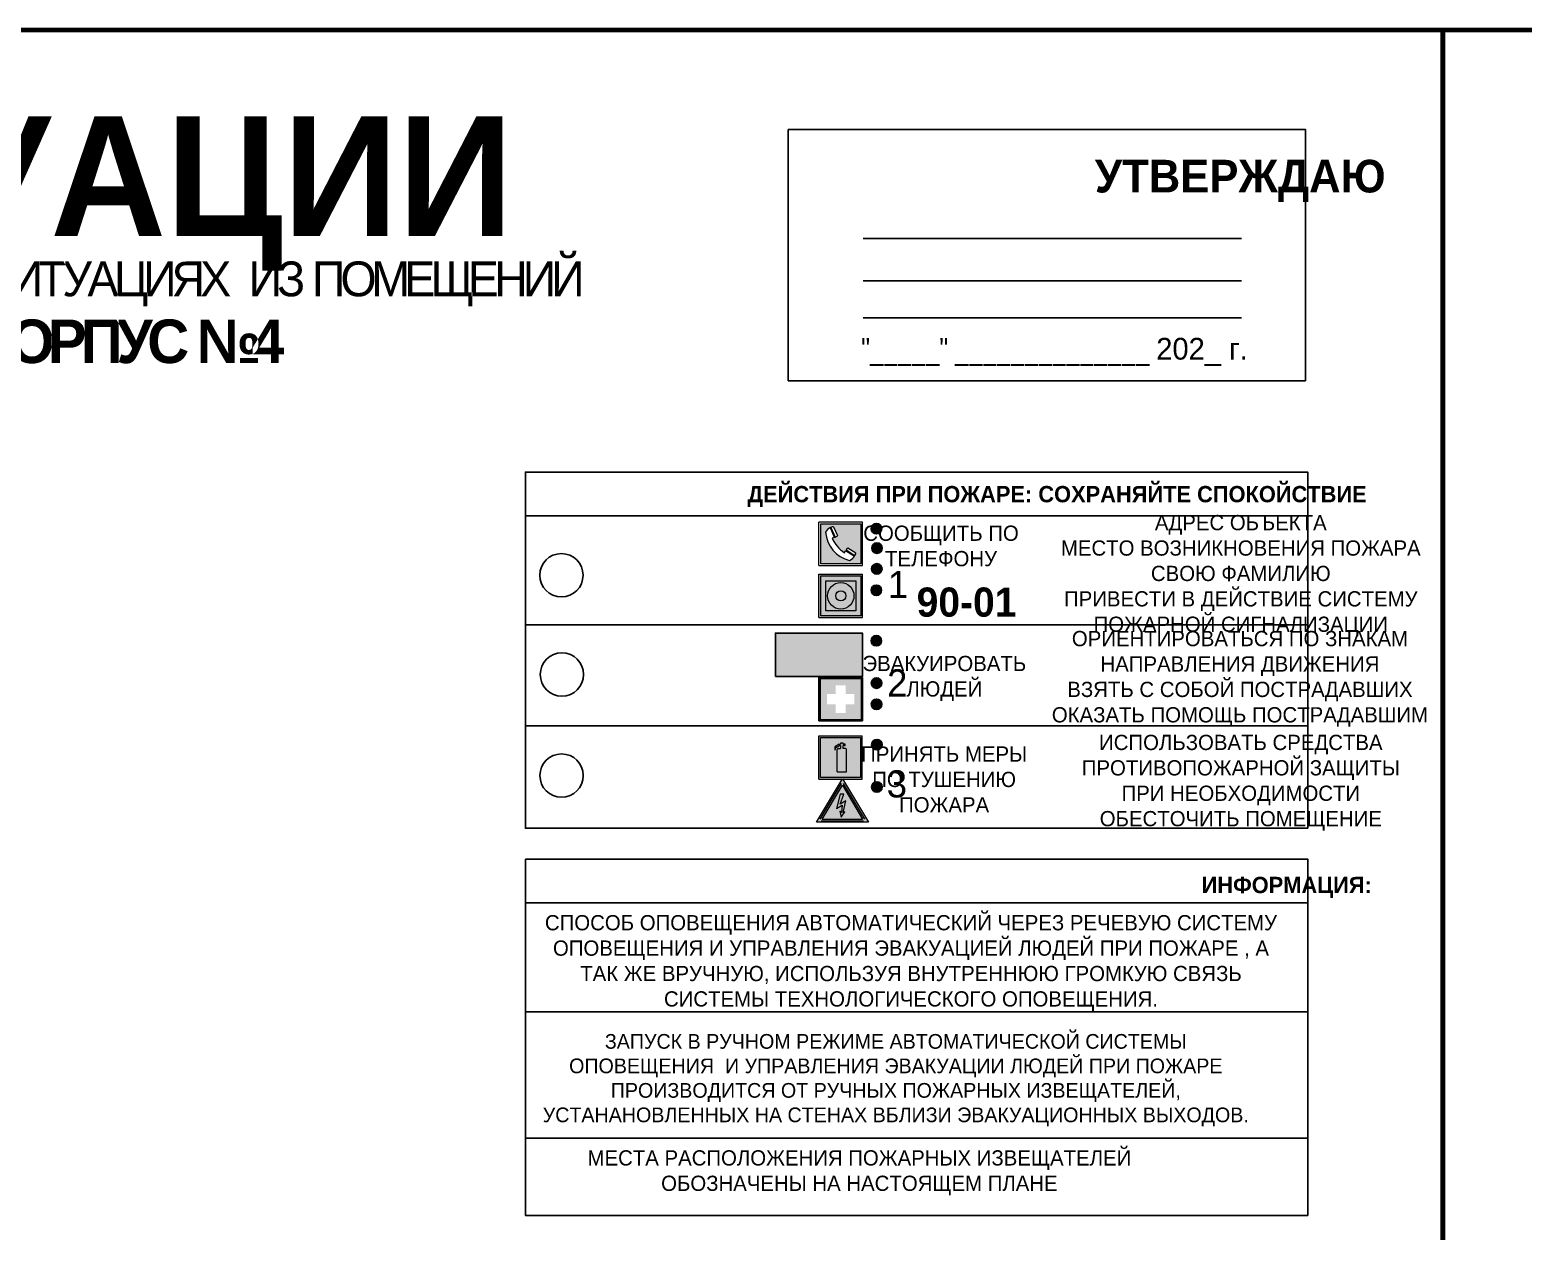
# Model space of a CAD drawing. Header units: millimetres. Extents: x 13810 to 67229, y 12374 to 21950.
# Drawn here: x 19160.7 to 19435.1, y 20440.8 to 20661.5 of the extents above; entities that cross this region are included whole.
import ezdxf

# ---------------------------------------------------------------- set-up
doc = ezdxf.new("R2010")
doc.units = ezdxf.units.MM
doc.styles.add('обычный', font='arial.ttf')

# ---------------------------------------------------------------- blocks, each defined once
blk = doc.blocks.new('A$C3E6D3DDE')
at = {"lineweight": 5}
h = blk.add_hatch(color=40, dxfattribs=at)
h.paths.add_polyline_path([(24.1, 1.45), (16.46, -11.35), (31.74, -11.35)])
h.paths.add_polyline_path([(24.09, -0.46), (30.03, -10.41), (18.14, -10.41)], flags=16)
h.paths.add_polyline_path([(24.54, -3.08), (23.41, -6.02), (25.13, -5.01), (24.33, -8.5), (24.82, -8.27), (23.79, -9.86), (23.4, -8.04), (23.8, -8.43), (24.04, -6.29), (22.39, -7.25), (23.44, -3.08)], flags=0)
h = blk.add_hatch(color=256, dxfattribs=at)
h.paths.add_polyline_path([(24.37, 0.03, 0.567511), (23.82, 0.03), (17.59, -10.4, 0.582454), (17.86, -10.88), (30.32, -10.88, 0.582149), (30.6, -10.4)])
h.paths.add_polyline_path([(24.09, -0.46), (18.14, -10.41), (30.03, -10.41)], flags=16)
h.paths.add_polyline_path([(24.54, -3.08), (23.41, -6.02), (25.13, -5.01), (24.33, -8.5), (24.82, -8.27), (23.79, -9.86), (23.4, -8.04), (23.8, -8.43), (24.04, -6.29), (22.39, -7.25), (23.44, -3.08)], flags=0)
h = blk.add_hatch(color=40, dxfattribs=at)
h.paths.add_polyline_path([(24.09, -0.46), (18.14, -10.41), (30.03, -10.41)])
h.paths.add_polyline_path([(24.82, -8.27), (23.79, -9.86), (23.4, -8.04), (23.8, -8.43), (24.04, -6.29), (22.39, -7.25), (23.44, -3.08), (24.54, -3.08), (23.41, -6.02), (25.13, -5.01), (24.33, -8.5)], flags=16)
at = {"color": 40, "lineweight": 5}
for p, q in [((16.46, -11.35), (24.1, 1.45)), ((24.1, 1.45), (31.74, -11.35))]:
    blk.add_line(p, q, dxfattribs=at)
at = {"lineweight": 5}
for p, q in [((17.59, -10.4), (23.82, 0.03)), ((24.37, 0.03), (30.6, -10.4)), ((18.14, -10.41), (24.09, -0.46)), ((23.44, -3.08), (22.39, -7.25)), ((23.41, -6.02), (24.54, -3.08)), ((24.54, -3.08), (23.44, -3.08)), ((24.09, -0.46), (30.03, -10.41)), ((22.39, -7.25), (24.04, -6.29)), ((23.8, -8.43), (23.4, -8.04)), ((23.4, -8.04), (23.79, -9.86)), ((25.13, -5.01), (23.41, -6.02)), ((23.79, -9.86), (24.82, -8.27)), ((24.04, -6.29), (23.8, -8.43)), ((24.33, -8.5), (25.13, -5.01)), ((24.82, -8.27), (24.33, -8.5)), ((17.86, -10.88), (30.32, -10.88)), ((18.14, -10.41), (30.03, -10.41))]:
    blk.add_line(p, q, dxfattribs=at)
at = {"color": 50, "lineweight": 5}
blk.add_line((31.74, -11.35), (16.46, -11.35), dxfattribs=at)
blk = doc.blocks.new('A$C456E1F9C')
at = {"lineweight": 5}
h = blk.add_hatch(color=242, dxfattribs=at)
h.paths.add_polyline_path([(0.51, -1.47), (0.51, -13.26), (12.29, -13.26), (12.29, -1.47)])
h.paths.add_polyline_path([(5.42, -4.95, -0.254479), (4.78, -5.4), (3.52, -2.53, -0.209735), (4.23, -2.4)], flags=16)
h.paths.add_polyline_path([(8.53, -8.6), (10.87, -10.17), (10.54, -10.76), (8.03, -9.13, -0.192251)], flags=16)
h.paths.add_polyline_path([(4.61, -5.49, 0.005518), (3.87, -5.72, 0.128647), (7.49, -10.01, 0.00809), (7.83, -9.33), (10.47, -10.97, -0.16736), (8.99, -12.25, -0.327862), (1.95, -3.95, -0.166952), (3.36, -2.62)], flags=16)
at = {"color": 242, "lineweight": 5}
for p, q in [((0, -13.77), (0, -0.97)), ((12.8, -0.97), (0, -0.97)), ((4.61, -5.49), (3.36, -2.62)), ((3.52, -2.53), (4.78, -5.4)), ((4.23, -2.4), (5.42, -4.95)), ((12.8, -13.77), (12.8, -0.97)), ((10.81, -10.12), (8.53, -8.6)), ((7.83, -9.33), (10.47, -10.97)), ((8.03, -9.13), (10.54, -10.76)), ((10.54, -10.76), (10.8, -10.3)), ((10.8, -10.3), (10.81, -10.12)), ((0, -13.77), (12.8, -13.77))]:
    blk.add_line(p, q, dxfattribs=at)
blk.add_lwpolyline([(0.51, -1.47), (12.29, -1.47), (12.29, -13.26), (0.51, -13.26)], close=True, dxfattribs=at)
for centre, radius, start, end in [((4.59, -5.34), 2.99, 114.2845, 152.1974), ((11.12, -3.31), 9.19, 183.9915, 256.6009), ((4.02, -3.27), 0.891, 76.3284, 123.7092), ((14.98, -39.1), 35.17, 107.1487, 108.4135), ((13.86, -0.94), 11.08, 205.5536, 234.8762), ((4.68, -4.59), 0.824, 276.9621, 334.0723), ((8.94, -9.5), 0.989, 114.4092, 157.9388), ((-13.31, 0.8), 23.44, 332.5487, 334.4027), ((7.87, -9.46), 3, 291.9291, 329.9329)]:
    blk.add_arc(centre, radius, start, end, dxfattribs=at)
blk = doc.blocks.new('A$C54414219')
at = {"true_color": 0xffffff}
h = blk.add_hatch(color=7, dxfattribs=at)
h.paths.add_polyline_path([(2.39, -9.45), (2.39, -18.3), (11.23, -18.3), (11.23, -9.45)], flags=0)
h.paths.add_polyline_path([(10.71, -13.87, -1), (2.92, -13.87, -1)], flags=0)
h.paths.add_polyline_path([(8.3, -13.87, -1), (5.33, -13.87, -1)], flags=0)
h.paths.add_polyline_path([(0.41, -7.47), (0.41, -20.27), (13.21, -20.27), (13.21, -7.47)])
h.paths.add_polyline_path([(0.92, -19.77), (12.71, -19.77), (12.71, -7.98), (0.92, -7.98)], flags=16)
h.paths.add_polyline_path([(11.23, -9.45), (11.23, -18.3), (2.39, -18.3), (2.39, -9.45)], flags=0)
at = {"lineweight": 5}
h = blk.add_hatch(color=242, dxfattribs=at)
h.paths.add_polyline_path([(12.71, -7.98), (0.92, -7.98), (0.92, -19.77), (12.71, -19.77)])
h.paths.add_polyline_path([(11.23, -18.3), (2.39, -18.3), (2.39, -9.45), (11.23, -9.45)], flags=16)
h.paths.add_polyline_path([(10.71, -13.87, -1), (2.92, -13.87, -1)], flags=0)
h.paths.add_polyline_path([(8.3, -13.87, -1), (5.33, -13.87, -1)], flags=0)
at = {"true_color": 0xffffff}
h = blk.add_hatch(color=7, dxfattribs=at)
h.paths.add_polyline_path([(2.39, -9.45), (2.39, -18.3), (11.23, -18.3), (11.23, -9.45)])
h.paths.add_polyline_path([(10.71, -13.87, -1), (2.92, -13.87, -1)], flags=16)
h.paths.add_polyline_path([(8.3, -13.87, -1), (5.33, -13.87, -1)], flags=0)
at = {"lineweight": 5}
h = blk.add_hatch(color=242, dxfattribs=at)
h.paths.add_polyline_path([(2.92, -13.87, 1), (10.71, -13.87, 1)])
h.paths.add_polyline_path([(8.3, -13.87, -1), (5.33, -13.87, -1)], flags=16)
at = {"color": 242, "lineweight": 5}
for p, q in [((0.41, -20.27), (0.41, -7.47)), ((0.41, -7.47), (13.21, -7.47)), ((0.41, -7.47), (13.21, -7.47)), ((13.21, -20.27), (13.21, -7.47)), ((0.41, -20.27), (13.21, -20.27))]:
    blk.add_line(p, q, dxfattribs=at)
for points in [[(0.92, -7.98), (12.71, -7.98), (12.71, -19.77), (0.92, -19.77)], [(2.39, -9.45), (11.23, -9.45), (11.23, -18.3), (2.39, -18.3)]]:
    blk.add_lwpolyline(points, close=True, dxfattribs=at)
for radius in [3.89, 1.49]:
    blk.add_circle((6.81, -13.87), radius, dxfattribs=at)
blk = doc.blocks.new('A$C32E8229D')
at = {"true_color": 0xffffff}
blk.add_hatch(color=7, dxfattribs=at).paths.add_polyline_path([(0, 0), (0, -8), (16, -8), (16, 0)])
h = blk.add_hatch(color=126)
h.paths.add_polyline_path([(0.2, -0.2), (15.8, -0.2), (15.8, -7.8), (0.2, -7.8)])
h.paths.add_polyline_path([(13.49, -2.05), (12.08, -2.05), (11.37, -2.63, 0.162397), (11.29, -2.84), (11.29, -3.63), (10.35, -3.63), (10.35, -4.05), (11.68, -4.05), (11.68, -3.48), (12.26, -4.28), (11.29, -5.1), (11.29, -6.78), (11.85, -6.78), (11.85, -5.44), (12.8, -4.64), (12.8, -5.94), (14.46, -5.94), (14.46, -5.39), (13.45, -5.39), (13.45, -3.97), (12.46, -2.59), (13.15, -2.59), (13.69, -3.34), (14.18, -3)], flags=16)
h.paths.add_polyline_path([(10.74, -1.82, 1), (11.8, -1.82, 1)], flags=16)
h.paths.add_polyline_path([(9.39, -3.59), (5.99, -3.59), (6.56, -3.03), (5.91, -3.03), (5.1, -3.83), (5.91, -4.64), (6.56, -4.64), (5.99, -4.09), (9.39, -4.09)], flags=16)
h.paths.add_polyline_path([(4.29, -1.08), (1.72, -1.08), (1.72, -6.6), (4.29, -6.6)], flags=16)
at = {"color": 126}
blk.add_lwpolyline([(16, -8), (0, -8), (0, 0), (16, 0)], close=True, dxfattribs=at)
blk = doc.blocks.new('A$C18900ED3')
h = blk.add_hatch(color=126)
h.paths.add_polyline_path([(-0.18, -0.18), (-7.02, -0.18), (-7.02, -7.02), (-0.18, -7.02)])
h.paths.add_polyline_path([(-5.89, -4.46), (-5.89, -2.77), (-4.46, -2.77), (-4.46, -1.31), (-2.77, -1.31), (-2.77, -2.77), (-1.33, -2.77), (-1.33, -4.46), (-2.77, -4.46), (-2.77, -5.89), (-4.46, -5.89), (-4.46, -4.46)], flags=16)
at = {"color": 126}
for p, q in [((-7.2, 0), (-7.2, -7.2)), ((0, 0), (-7.2, 0)), ((0, -7.2), (0, 0)), ((-7.02, -7.02), (-7.02, -0.18)), ((-7.02, -0.18), (-0.18, -0.18)), ((-0.18, -0.18), (-0.18, -7.02)), ((-7.2, -7.2), (0, -7.2)), ((-0.18, -7.02), (-7.02, -7.02))]:
    blk.add_line(p, q, dxfattribs=at)
blk = doc.blocks.new('A$C3AD82952')
at = {"true_color": 0xf5f5ff}
h = blk.add_hatch(color=7, dxfattribs=at)
h.dxf.hatch_style = 1
h.paths.add_polyline_path([(8.21, 8.73, 0.414214), (7.89, 9.05), (7.22, 9.05), (7.22, 9.92), (7.59, 9.92, 1), (7.57, 10.36), (7.22, 10.36), (7.22, 10.6), (6.43, 10.6), (6.43, 10.36), (6.01, 10.36), (4.74, 9.59), (4.74, 8.69), (4.98, 8.73), (4.98, 9.26), (6.12, 9.91), (6.43, 9.91), (6.43, 9.05), (5.76, 9.05, 0.414214), (5.44, 8.73), (5.44, 2.2), (8.21, 2.2)], flags=0)
h.paths.add_polyline_path([(12.8, 12.8), (0, 12.8), (0, 0), (12.8, 0)])
h.paths.add_polyline_path([(0.51, 12.29), (12.29, 12.29), (12.29, 0.51), (0.51, 0.51)], flags=16)
h.paths.add_polyline_path([(4.74, 9.59), (6.01, 10.36), (6.43, 10.36), (6.43, 10.6), (7.22, 10.6), (7.22, 10.36), (7.59, 10.36, -0.94586), (7.59, 9.92), (7.22, 9.92), (7.22, 9.05), (7.89, 9.05, -0.414214), (8.21, 8.73), (8.21, 2.2), (5.44, 2.2), (5.44, 8.73, -0.414214), (5.76, 9.05), (6.43, 9.05), (6.43, 9.91), (6.12, 9.91), (4.98, 9.26), (4.98, 8.73), (4.74, 8.69)], flags=0)
h = blk.add_hatch(color=242)
h.dxf.hatch_style = 1
h.paths.add_polyline_path([(12.29, 12.29), (0.51, 12.29), (0.51, 0.51), (12.29, 0.51)])
h.paths.add_polyline_path([(4.74, 8.69), (4.74, 9.59), (6.01, 10.36), (6.43, 10.36), (6.43, 10.6), (7.22, 10.6), (7.22, 10.36), (7.59, 10.36, -0.94586), (7.59, 9.92), (7.22, 9.92), (7.22, 9.05), (7.89, 9.05, -0.414214), (8.21, 8.73), (8.21, 2.2), (5.44, 2.2), (5.44, 8.73, -0.414214), (5.76, 9.05), (6.43, 9.05), (6.43, 9.91), (6.12, 9.91), (4.98, 9.26), (4.98, 8.73)], flags=16)
h = blk.add_hatch(color=7, dxfattribs=at)
h.dxf.hatch_style = 1
h.paths.add_polyline_path([(8.21, 8.73, 0.414214), (7.89, 9.05), (7.22, 9.05), (7.22, 9.92), (7.59, 9.92, 1), (7.57, 10.36), (7.22, 10.36), (7.22, 10.6), (6.43, 10.6), (6.43, 10.36), (6.01, 10.36), (4.74, 9.59), (4.74, 8.69), (4.98, 8.73), (4.98, 9.26), (6.12, 9.91), (6.43, 9.91), (6.43, 9.05), (5.76, 9.05, 0.414214), (5.44, 8.73), (5.44, 2.2), (8.21, 2.2)])
at = {"color": 242, "lineweight": 5}
for p, q in [((0, 0), (0, 12.8)), ((0, 12.8), (12.8, 12.8)), ((6.01, 10.36), (4.74, 9.59)), ((4.74, 9.59), (4.74, 8.69)), ((4.98, 9.26), (6.12, 9.91)), ((4.98, 8.73), (4.98, 9.26)), ((5.76, 9.05), (6.43, 9.05)), ((6.01, 10.36), (6.43, 10.36)), ((6.12, 9.91), (6.43, 9.91)), ((7.22, 10.6), (6.43, 10.6)), ((6.43, 10.6), (6.43, 10.36)), ((6.43, 9.91), (6.43, 9.05)), ((7.22, 10.36), (7.22, 10.6)), ((7.59, 10.36), (7.22, 10.36)), ((7.22, 9.05), (7.22, 9.92)), ((7.59, 9.92), (7.22, 9.92)), ((7.89, 9.05), (7.22, 9.05)), ((12.8, 0), (12.8, 12.8)), ((4.74, 8.69), (4.98, 8.73)), ((5.44, 2.2), (5.44, 8.73)), ((8.21, 2.2), (8.21, 8.73)), ((0, 0), (12.8, 0)), ((5.44, 2.2), (8.21, 2.2))]:
    blk.add_line(p, q, dxfattribs=at)
blk.add_lwpolyline([(0.51, 12.29), (12.29, 12.29), (12.29, 0.51), (0.51, 0.51)], close=True, dxfattribs=at)
for centre, radius, start, end in [((5.76, 8.73), 0.32, 90, 180), ((7.58, 10.14), 0.223, 273.1875, 86.8125), ((7.89, 8.73), 0.32, 0, 90)]:
    blk.add_arc(centre, radius, start, end, dxfattribs=at)

msp = doc.modelspace()

# ---------------------------------------------------------------- hatches: boundary and pattern name
at = {"lineweight": 0}
h = msp.add_hatch(color=256, dxfattribs=at)
h.dxf.hatch_style = 1
h.paths.add_polyline_path([(19315.29, 20569.88, 1), (19317.22, 20569.88, 1)])
h = msp.add_hatch(color=256, dxfattribs=at)
h.dxf.hatch_style = 1
h.paths.add_polyline_path([(19315.4, 20566.3, 1), (19317.33, 20566.3, 1)])
h = msp.add_hatch(color=256, dxfattribs=at)
h.dxf.hatch_style = 1
h.paths.add_polyline_path([(19315.36, 20562.49, 1), (19317.29, 20562.49, 1)])
h = msp.add_hatch(color=256, dxfattribs=at)
h.dxf.hatch_style = 1
h.paths.add_polyline_path([(19315.28, 20558.56, 1), (19317.21, 20558.56, 1)])
h = msp.add_hatch(color=256, dxfattribs=at)
h.dxf.hatch_style = 1
h.paths.add_polyline_path([(19315.29, 20549.29, 1), (19317.22, 20549.29, 1)])
h = msp.add_hatch(color=256, dxfattribs=at)
h.dxf.hatch_style = 1
h.paths.add_polyline_path([(19315.33, 20541.51, 1), (19317.26, 20541.51, 1)])
h = msp.add_hatch(color=256, dxfattribs=at)
h.dxf.hatch_style = 1
h.paths.add_polyline_path([(19315.32, 20537.61, 1), (19317.25, 20537.61, 1)])
h = msp.add_hatch(color=256, dxfattribs=at)
h.dxf.hatch_style = 1
h.paths.add_polyline_path([(19315.38, 20530.19, 1), (19317.31, 20530.19, 1)])
h = msp.add_hatch(color=256, dxfattribs=at)
h.dxf.hatch_style = 1
h.paths.add_polyline_path([(19315.39, 20522.42, 1), (19317.32, 20522.42, 1)])

# ---------------------------------------------------------------- linework, layer by layer
at = {"color": 2, "lineweight": 100}
for points in [[(18820.36, 20661.52), (19420.36, 20661.52), (19420.36, 20266.52), (18820.36, 20266.52)], [(19420.36, 20661.52), (20020.36, 20661.52), (20020.36, 20266.52), (19420.36, 20266.52)]]:
    msp.add_lwpolyline(points, close=True, dxfattribs=at)
for points in [[(19300.07, 20643.24), (19395.08, 20643.24), (19395.08, 20597.04), (19300.07, 20597.04)], [(19251.75, 20572.24), (19395.52, 20572.24), (19395.52, 20580.29), (19251.75, 20580.29)], [(19251.75, 20572.24), (19395.52, 20572.24), (19395.52, 20514.84), (19251.75, 20514.84)]]:
    msp.add_lwpolyline(points, close=True)
for points in [[(19313.83, 20623.19), (19383.35, 20623.19)], [(19313.83, 20615.43), (19383.35, 20615.43)], [(19313.83, 20608.64), (19383.35, 20608.64)], [(19310.17, 20552.24), (19251.75, 20552.24), (19395.52, 20552.24)], [(19310.17, 20533.67), (19251.75, 20533.67), (19395.52, 20533.67)]]:
    msp.add_lwpolyline(points)
at = {"color": 0}
msp.add_lwpolyline([(19251.75, 20509.17), (19395.52, 20509.17), (19395.52, 20443.72), (19251.75, 20443.72)], close=True, dxfattribs=at)
for points in [[(19251.75, 20501.12), (19395.52, 20501.12)], [(19251.75, 20481.13), (19395.52, 20481.13)], [(19251.75, 20457.88), (19395.52, 20457.88)]]:
    msp.add_lwpolyline(points, dxfattribs=at)
for centre, radius in [((19316.26, 20569.88), 0.966), ((19316.36, 20566.3), 0.966), ((19258.38, 20561.32), 3.98), ((19316.33, 20562.49), 0.966), ((19316.24, 20558.56), 0.966), ((19316.25, 20549.29), 0.966), ((19258.47, 20543.09), 3.98), ((19316.29, 20541.51), 0.966), ((19316.29, 20537.61), 0.966), ((19316.35, 20530.19), 0.966), ((19258.41, 20524.51), 3.98), ((19316.35, 20522.42), 0.966)]:
    msp.add_circle(centre, radius)

# ---------------------------------------------------------------- block references
for name, p, xscale, yscale, zscale in [('A$C456E1F9C', (19305.7, 20571.7), 0.625, 0.625, 0.625), ('A$C54414219', (19305.45, 20566.21), 0.625, 0.625, 0.625), ('A$C18900ED3', (19313.7, 20542.56), 1.111111111007631, 1.111111111007631, 1.111111111007631), ('A$C3AD82952', (19305.65, 20523.83), 0.625, 0.625, 0.625), ('A$C3E6D3DDE', (19294.94, 20523.02), 0.625, 0.625, 0.625)]:
    msp.add_blockref(name, p, dxfattribs=dict(xscale=xscale, yscale=yscale, zscale=zscale))
at = {"xscale": -1}
msp.add_blockref('A$C32E8229D', (19313.7, 20550.71), dxfattribs=at)

# ---------------------------------------------------------------- texts
at = {"lineweight": 0, "style": 'обычный'}
for s, insert, char_height, width, attachment_point in [('{\\fProxima Nova Rg|b1|i0|c204|p2;ПЛАН ЭВАКУАЦИИ}', (18972.35, 20645.66), 22, 493.8901, 1), ('\\pi-18,l18,t18;{\\fProxima Nova Rg|b1|i0|c204|p2;УТВЕРЖДАЮ\\H1.1997x; }', (19383.11, 20633.78), 6, 126.6484, 5), ('{\\fArial Narrow|b0|i0|c204|p34;"_____" ______________ \\fProxima Nova Rg|b0|i0|c204|p2;202_ г. }', (19348.98, 20602.36), 4, 78.6503, 5), ('{\\fProxima Nova Rg|b1|i0|c204|p2;ДЕЙСТВИЯ ПРИ ПОЖАРЕ: СОХРАНЯЙТЕ СПОКОЙСТВИЕ\\H1.6644x; }', (19349.46, 20575.79), 3, 175.1736, 5), ('\\pi-8.4,l8.4,t8.4;{\\fProxima Nova Rg|b0|i0|c204|p2;АДРЕС ОБЪЕКТА\\PМЕСТО ВОЗНИКНОВЕНИЯ ПОЖАРА \\PСВОЮ ФАМИЛИЮ\\PПРИВЕСТИ В ДЕЙСТВИЕ СИСТЕМУ \\PПОЖАРНОЙ СИГНАЛИЗАЦИИ}', (19383.21, 20561.25), 2.8, 126.6484, 5), ('{\\fProxima Nova Rg|b0|i0|c204|p2;СООБЩИТЬ ПО \\PТЕЛЕФОНУ}', (19328.13, 20566.69), 2.8, 126.6484, 5), ('{\\fProxima Nova Rg|b0|i0|c204|p2;1\\H1.1667x; }', (19320.24, 20559.62), 5, 126.6484, 5), ('{\\fProxima Nova Rg|b1|i0|c204|p2;\\H1.0714x;90-01\\fProxima Nova Rg|b0|i0|c204|p2;\\H0.93331x; \\H1.3449x; }', (19332.82, 20556.35), 5, 126.6484, 5), ('\\pi-8.4,l8.4,t8.4;{\\fProxima Nova Rg|b0|i0|c204|p2;ОРИЕНТИРОВАТЬСЯ ПО ЗНАКАМ \\PНАПРАВЛЕНИЯ ДВИЖЕНИЯ\\PВЗЯТЬ С СОБОЙ ПОСТРАДАВШИХ\\PОКАЗАТЬ ПОМОЩЬ ПОСТРАДАВШИМ}', (19383.06, 20542.28), 2.8, 126.6484, 5), ('{\\fProxima Nova Rg|b0|i0|c204|p2;ЭВАКУИРОВАТЬ \\PЛЮДЕЙ}', (19328.74, 20542.37), 2.8, 126.6484, 5), ('{\\fProxima Nova Rg|b0|i0|c204|p2;2\\H1.1967x; }', (19320.09, 20541.54), 5, 126.6484, 5), ('{\\fProxima Nova Rg|b0|i0|c204|p2;ПРИНЯТЬ МЕРЫ \\PПО ТУШЕНИЮ \\PПОЖАРА}', (19328.7, 20523.79), 2.8, 126.6484, 5), ('\\pi-8.4,l8.4,t8.4;{\\fProxima Nova Rg|b0|i0|c204|p2;ИСПОЛЬЗОВАТЬ СРЕДСТВА \\PПРОТИВОПОЖАРНОЙ ЗАЩИТЫ \\PПРИ НЕОБХОДИМОСТИ \\PОБЕСТОЧИТЬ ПОМЕЩЕНИЕ}', (19383.22, 20523.2), 2.8, 126.6484, 5), ('{\\fProxima Nova Rg|b0|i0|c204|p2;3\\H1.1967x; }', (19320.02, 20522.96), 5, 126.6484, 5), ('{\\fProxima Nova Rg|b1|i0|c204|p2;ИНФОРМАЦИЯ:\\H1.1997x; }', (19391.65, 20503.98), 3, 175.1736, 5), ('{\\fProxima Nova Rg|b0|i0|c204|p2;СПОСОБ ОПОВЕЩЕНИЯ АВТОМАТИЧЕСКИЙ ЧЕРЕЗ РЕЧЕВУЮ СИСТЕМУ ОПОВЕЩЕНИЯ И УПРАВЛЕНИЯ ЭВАКУАЦИЕЙ ЛЮДЕЙ ПРИ ПОЖАРЕ , А ТАК ЖЕ ВРУЧНУЮ, ИСПОЛЬЗУЯ ВНУТРЕННЮЮ ГРОМКУЮ СВЯЗЬ СИСТЕМЫ ТЕХНОЛОГИЧЕСКОГО ОПОВЕЩЕНИЯ.}', (19322.61, 20490.08), 2.8, 137.0334, 5), ('{\\fProxima Nova Rg|b0|i0|c204|p2;\\P\\pt8.1;ЗАПУСК В РУЧНОМ РЕЖИМЕ АВТОМАТИЧЕСКОЙ СИСТЕМЫ ОПОВЕЩЕНИЯ  И УПРАВЛЕНИЯ ЭВАКУАЦИИ ЛЮДЕЙ ПРИ ПОЖАРЕ ПРОИЗВОДИТСЯ ОТ РУЧНЫХ ПОЖАРНЫХ ИЗВЕЩАТЕЛЕЙ, УСТАНАНОВЛЕННЫХ НА СТЕНАХ ВБЛИЗИ ЭВАКУАЦИОННЫХ ВЫХОДОВ. }', (19319.82, 20470.79), 2.7, 131.4512, 5), ('\\pt8.4;{\\fProxima Nova Rg|b0|i0|c204|p2;\\PМЕСТА РАСПОЛОЖЕНИЯ ПОЖАРНЫХ ИЗВЕЩАТЕЛЕЙ ОБОЗНАЧЕНЫ НА НАСТОЯЩЕМ ПЛАНЕ}', (19313.13, 20453.87), 2.8, 118.5618, 5)]:
    msp.add_mtext(s, dxfattribs=dict(at, insert=insert, char_height=char_height, width=width, attachment_point=attachment_point))
at = {"color": 0, "lineweight": 0, "insert": (19124.25, 20612.48), "char_height": 8, "width": 449.2158, "attachment_point": 5, "style": 'обычный'}
msp.add_mtext('{\\fArial Black|b1|i0|c204|p34;\\H2x;\\T0.85;  \\fArial Narrow|b0|i0|c204|p34;\\H0.8x;\\W0.9;\\P\\fProxima Nova Rg|b0|i0|c204|p2;\\H0.5x;\\W1;\\C256;ПРИ ПОЖАРЕ  ИЛИ ДРУГИХ ЧРЕЗВЫЧАЙНЫХ СИТУАЦИЯХ  ИЗ ПОМЕЩЕНИЙ \\fProxima Nova Rg|b1|i0|c204|p2;\\H1.25x;\\PЗДАНИЯ УПРАВЛЕНИЯ \\fProxima Nova Rg|b1|i0|c0|p2; \\fProxima Nova Rg|b1|i0|c204|p2;КОРПУС №4   \\fProxima Nova Rg|b1|i0|c0|p2;\\P\\fProxima Nova Rg|b1|i0|c204|p2;ПОДВАЛ}', dxfattribs=at)

doc.saveas('drawing.dxf')
